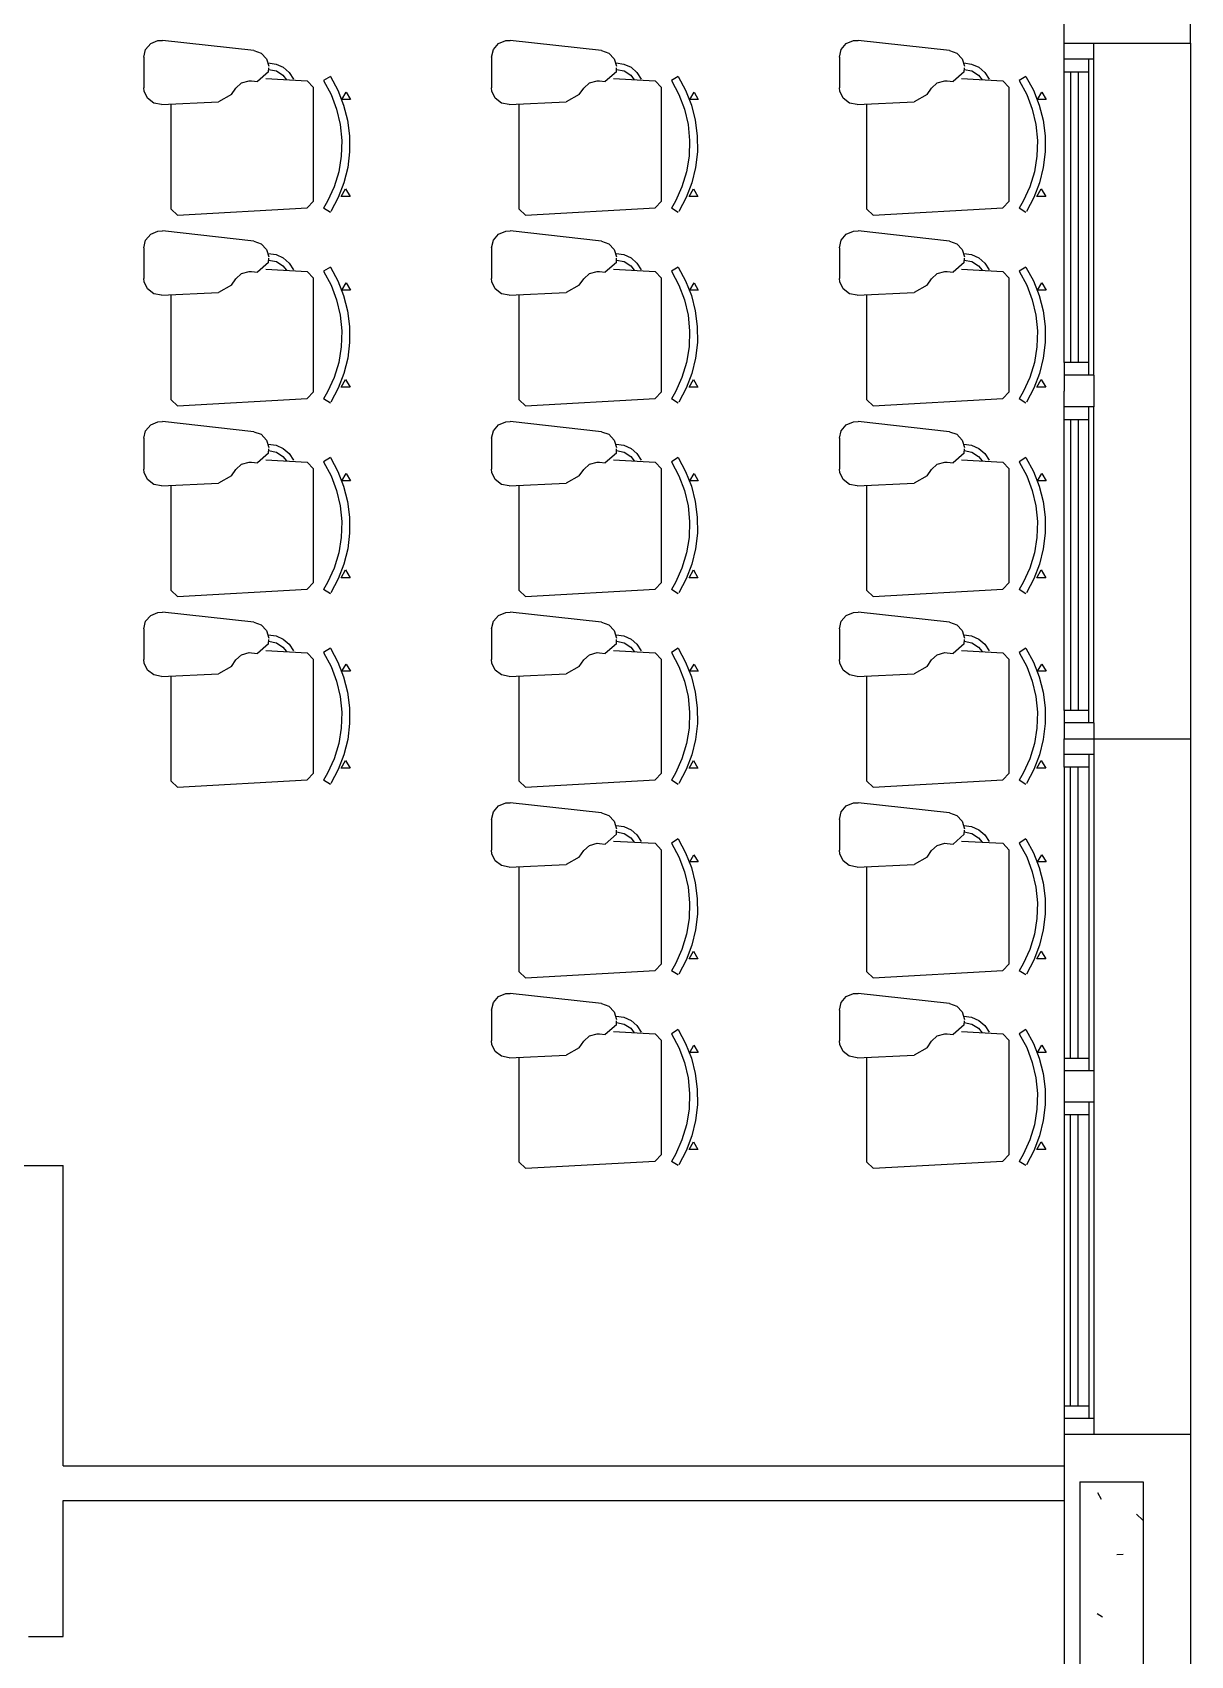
# Model space of a CAD drawing. Extents: x 7 to 80.8, y 22 to 73.9.
# Drawn here: x 67.42 to 71.08, y 45.13 to 50.27 of the extents above; entities that cross this region are included whole.
import ezdxf

# ---------------------------------------------------------------- set-up
doc = ezdxf.new("R2010")
doc.units = 0
doc.header["$MEASUREMENT"] = 0
for name, color, linetype in [('Doors', 7, 'CONTINUOUS'), ('Furniture', 7, 'CONTINUOUS'), ('Walls', 7, 'CONTINUOUS')]:
    doc.layers.add(name, color=color, linetype=linetype)

msp = doc.modelspace()

# ---------------------------------------------------------------- linework, layer by layer
at = {"layer": 'Doors', "color": 2}
for p, q in [((67.5144, 45.1919), (67.5144, 45.6219)), ((67.4044, 45.1919), (67.5144, 45.1919))]:
    msp.add_line(p, q, dxfattribs=at)
at = {"layer": 'Furniture', "color": 4}
for p, q in [((68.1168, 50.2095), (67.828, 50.2413)), ((69.2168, 50.2095), (68.928, 50.2413)), ((70.3168, 50.2095), (70.028, 50.2413)), ((67.769, 50.1884), (67.769, 50.0912)), ((68.869, 50.1884), (68.869, 50.0912)), ((69.969, 50.1884), (69.969, 50.0912)), ((68.11, 50.1131), (68.1283, 50.1111)), ((68.1637, 50.1417), (68.1283, 50.1111)), ((68.1547, 50.1206), (68.286, 50.1133)), ((68.1637, 50.1417), (68.1641, 50.1549)), ((68.286, 50.1133), (68.306, 50.0921)), ((68.359, 50.1273), (68.3378, 50.1142)), ((69.21, 50.1131), (69.2283, 50.1111)), ((69.2637, 50.1417), (69.2283, 50.1111)), ((69.2547, 50.1206), (69.386, 50.1133)), ((69.2637, 50.1417), (69.2641, 50.1549)), ((69.386, 50.1133), (69.406, 50.0921)), ((69.459, 50.1273), (69.4378, 50.1142)), ((70.31, 50.1131), (70.3283, 50.1111)), ((70.3637, 50.1417), (70.3283, 50.1111)), ((70.3547, 50.1206), (70.486, 50.1133)), ((70.3637, 50.1417), (70.3641, 50.1549)), ((70.486, 50.1133), (70.506, 50.0921)), ((70.559, 50.1273), (70.5378, 50.1142)), ((68.0463, 50.0698), (68.0049, 50.0467)), ((68.0463, 50.0698), (68.0602, 50.0902)), ((68.306, 49.7321), (68.306, 50.0921)), ((69.1463, 50.0698), (69.1049, 50.0467)), ((69.1463, 50.0698), (69.1602, 50.0902)), ((69.406, 49.7321), (69.406, 50.0921)), ((70.2463, 50.0698), (70.2049, 50.0467)), ((70.2463, 50.0698), (70.2602, 50.0902)), ((70.506, 49.7321), (70.506, 50.0921)), ((67.8247, 50.0381), (68.0049, 50.0467)), ((67.856, 49.7071), (67.856, 50.0396)), ((68.9247, 50.0381), (69.1049, 50.0467)), ((68.956, 49.7071), (68.956, 50.0396)), ((70.0247, 50.0381), (70.2049, 50.0467)), ((70.056, 49.7071), (70.056, 50.0396)), ((67.876, 49.6883), (67.856, 49.7071)), ((67.876, 49.6883), (68.286, 49.711)), ((68.306, 49.7321), (68.286, 49.711)), ((68.359, 49.6969), (68.3378, 49.71)), ((68.976, 49.6883), (68.956, 49.7071)), ((68.976, 49.6883), (69.386, 49.711)), ((69.406, 49.7321), (69.386, 49.711)), ((69.459, 49.6969), (69.4378, 49.71)), ((70.076, 49.6883), (70.056, 49.7071)), ((70.076, 49.6883), (70.486, 49.711)), ((70.506, 49.7321), (70.486, 49.711)), ((70.559, 49.6969), (70.5378, 49.71)), ((68.1168, 49.6064), (67.828, 49.6383)), ((69.2168, 49.6064), (68.928, 49.6383)), ((70.3168, 49.6064), (70.028, 49.6383)), ((67.769, 49.5854), (67.769, 49.4882)), ((68.1637, 49.5387), (68.1641, 49.5518)), ((68.869, 49.5854), (68.869, 49.4882)), ((69.2637, 49.5387), (69.2641, 49.5518)), ((69.969, 49.5854), (69.969, 49.4882)), ((70.3637, 49.5387), (70.3641, 49.5518)), ((68.11, 49.5101), (68.1283, 49.5081)), ((68.1637, 49.5387), (68.1283, 49.5081)), ((68.1547, 49.5175), (68.286, 49.5102)), ((68.286, 49.5102), (68.306, 49.4891)), ((68.359, 49.5243), (68.3378, 49.5111)), ((69.21, 49.5101), (69.2283, 49.5081)), ((69.2637, 49.5387), (69.2283, 49.5081)), ((69.2547, 49.5175), (69.386, 49.5102)), ((69.386, 49.5102), (69.406, 49.4891)), ((69.459, 49.5243), (69.4378, 49.5111)), ((70.31, 49.5101), (70.3283, 49.5081)), ((70.3637, 49.5387), (70.3283, 49.5081)), ((70.3547, 49.5175), (70.486, 49.5102)), ((70.486, 49.5102), (70.506, 49.4891)), ((70.559, 49.5243), (70.5378, 49.5111)), ((68.0463, 49.4668), (68.0049, 49.4437)), ((68.0463, 49.4668), (68.0602, 49.4872)), ((68.306, 49.1291), (68.306, 49.4891)), ((69.1463, 49.4668), (69.1049, 49.4437)), ((69.1463, 49.4668), (69.1602, 49.4872)), ((69.406, 49.1291), (69.406, 49.4891)), ((70.2463, 49.4668), (70.2049, 49.4437)), ((70.2463, 49.4668), (70.2602, 49.4872)), ((70.506, 49.1291), (70.506, 49.4891)), ((67.8247, 49.4351), (68.0049, 49.4437)), ((67.856, 49.1041), (67.856, 49.4366)), ((68.9247, 49.4351), (69.1049, 49.4437)), ((68.956, 49.1041), (68.956, 49.4366)), ((70.0247, 49.4351), (70.2049, 49.4437)), ((70.056, 49.1041), (70.056, 49.4366)), ((67.876, 49.0852), (67.856, 49.1041)), ((67.876, 49.0852), (68.286, 49.108)), ((68.306, 49.1291), (68.286, 49.108)), ((68.359, 49.0939), (68.3378, 49.107)), ((68.976, 49.0852), (68.956, 49.1041)), ((68.976, 49.0852), (69.386, 49.108)), ((69.406, 49.1291), (69.386, 49.108)), ((69.459, 49.0939), (69.4378, 49.107)), ((70.076, 49.0852), (70.056, 49.1041)), ((70.076, 49.0852), (70.486, 49.108)), ((70.506, 49.1291), (70.486, 49.108)), ((70.559, 49.0939), (70.5378, 49.107)), ((68.1168, 49.0034), (67.828, 49.0352)), ((69.2168, 49.0034), (68.928, 49.0352)), ((70.3168, 49.0034), (70.028, 49.0352)), ((67.769, 48.9824), (67.769, 48.8852)), ((68.869, 48.9824), (68.869, 48.8852)), ((69.969, 48.9824), (69.969, 48.8852)), ((68.1637, 48.9357), (68.1283, 48.9051)), ((68.1637, 48.9357), (68.1641, 48.9488)), ((69.2637, 48.9357), (69.2283, 48.9051)), ((69.2637, 48.9357), (69.2641, 48.9488)), ((70.3637, 48.9357), (70.3283, 48.9051)), ((70.3637, 48.9357), (70.3641, 48.9488)), ((68.0463, 48.8638), (68.0602, 48.8842)), ((68.11, 48.9071), (68.1283, 48.9051)), ((68.1547, 48.9145), (68.286, 48.9072)), ((68.286, 48.9072), (68.306, 48.8861)), ((68.306, 48.5261), (68.306, 48.8861)), ((68.359, 48.9213), (68.3378, 48.9081)), ((69.1463, 48.8638), (69.1602, 48.8842)), ((69.21, 48.9071), (69.2283, 48.9051)), ((69.2547, 48.9145), (69.386, 48.9072)), ((69.386, 48.9072), (69.406, 48.8861)), ((69.406, 48.5261), (69.406, 48.8861)), ((69.459, 48.9213), (69.4378, 48.9081)), ((70.2463, 48.8638), (70.2602, 48.8842)), ((70.31, 48.9071), (70.3283, 48.9051)), ((70.3547, 48.9145), (70.486, 48.9072)), ((70.486, 48.9072), (70.506, 48.8861)), ((70.506, 48.5261), (70.506, 48.8861)), ((70.559, 48.9213), (70.5378, 48.9081)), ((67.8247, 48.8321), (68.0049, 48.8407)), ((67.856, 48.5011), (67.856, 48.8336)), ((68.0463, 48.8638), (68.0049, 48.8407)), ((68.9247, 48.8321), (69.1049, 48.8407)), ((68.956, 48.5011), (68.956, 48.8336)), ((69.1463, 48.8638), (69.1049, 48.8407)), ((70.0247, 48.8321), (70.2049, 48.8407)), ((70.056, 48.5011), (70.056, 48.8336)), ((70.2463, 48.8638), (70.2049, 48.8407)), ((68.306, 48.5261), (68.286, 48.505)), ((69.406, 48.5261), (69.386, 48.505)), ((70.506, 48.5261), (70.486, 48.505)), ((67.876, 48.4822), (67.856, 48.5011)), ((67.876, 48.4822), (68.286, 48.505)), ((68.359, 48.4908), (68.3378, 48.504)), ((68.976, 48.4822), (68.956, 48.5011)), ((68.976, 48.4822), (69.386, 48.505)), ((69.459, 48.4908), (69.4378, 48.504)), ((70.076, 48.4822), (70.056, 48.5011)), ((70.076, 48.4822), (70.486, 48.505)), ((70.559, 48.4908), (70.5378, 48.504)), ((68.1168, 48.4004), (67.828, 48.4322)), ((69.2168, 48.4004), (68.928, 48.4322)), ((70.3168, 48.4004), (70.028, 48.4322)), ((70.3168, 48.4004), (70.028, 48.4322)), ((67.769, 48.3794), (67.769, 48.2822)), ((68.869, 48.3794), (68.869, 48.2822)), ((69.969, 48.3794), (69.969, 48.2822)), ((69.969, 48.3794), (69.969, 48.2822)), ((68.1637, 48.3327), (68.1283, 48.302)), ((68.1637, 48.3327), (68.1641, 48.3458)), ((68.359, 48.3183), (68.3378, 48.3051)), ((69.2637, 48.3327), (69.2283, 48.302)), ((69.2637, 48.3327), (69.2641, 48.3458)), ((69.459, 48.3183), (69.4378, 48.3051)), ((70.3637, 48.3327), (70.3283, 48.302)), ((70.3637, 48.3327), (70.3283, 48.302)), ((70.3637, 48.3327), (70.3641, 48.3458)), ((70.3637, 48.3327), (70.3641, 48.3458)), ((70.559, 48.3183), (70.5378, 48.3051)), ((70.559, 48.3183), (70.5378, 48.3051)), ((68.0463, 48.2608), (68.0602, 48.2812)), ((68.11, 48.3041), (68.1283, 48.302)), ((68.1547, 48.3115), (68.286, 48.3042)), ((68.286, 48.3042), (68.306, 48.2831)), ((68.306, 47.9231), (68.306, 48.2831)), ((69.1463, 48.2608), (69.1602, 48.2812)), ((69.21, 48.3041), (69.2283, 48.302)), ((69.2547, 48.3115), (69.386, 48.3042)), ((69.386, 48.3042), (69.406, 48.2831)), ((69.406, 47.9231), (69.406, 48.2831)), ((70.2463, 48.2608), (70.2602, 48.2812)), ((70.2463, 48.2608), (70.2602, 48.2812)), ((70.31, 48.3041), (70.3283, 48.302)), ((70.31, 48.3041), (70.3283, 48.302)), ((70.3547, 48.3115), (70.486, 48.3042)), ((70.3547, 48.3115), (70.486, 48.3042)), ((70.486, 48.3042), (70.506, 48.2831)), ((70.486, 48.3042), (70.506, 48.2831)), ((70.506, 47.9231), (70.506, 48.2831)), ((70.506, 47.9231), (70.506, 48.2831)), ((67.8247, 48.2291), (68.0049, 48.2377)), ((67.856, 47.8981), (67.856, 48.2306)), ((68.0463, 48.2608), (68.0049, 48.2377)), ((68.9247, 48.2291), (69.1049, 48.2377)), ((68.956, 47.8981), (68.956, 48.2306)), ((69.1463, 48.2608), (69.1049, 48.2377)), ((70.0247, 48.2291), (70.2049, 48.2377)), ((70.0247, 48.2291), (70.2049, 48.2377)), ((70.056, 47.8981), (70.056, 48.2306)), ((70.056, 47.8981), (70.056, 48.2306)), ((70.2463, 48.2608), (70.2049, 48.2377)), ((70.2463, 48.2608), (70.2049, 48.2377)), ((68.306, 47.9231), (68.286, 47.902)), ((69.406, 47.9231), (69.386, 47.902)), ((70.506, 47.9231), (70.486, 47.902)), ((70.506, 47.9231), (70.486, 47.902)), ((67.876, 47.8792), (67.856, 47.8981)), ((67.876, 47.8792), (68.286, 47.902)), ((68.359, 47.8878), (68.3378, 47.901)), ((68.976, 47.8792), (68.956, 47.8981)), ((68.976, 47.8792), (69.386, 47.902)), ((69.459, 47.8878), (69.4378, 47.901)), ((70.076, 47.8792), (70.056, 47.8981)), ((70.076, 47.8792), (70.056, 47.8981)), ((70.076, 47.8792), (70.486, 47.902)), ((70.076, 47.8792), (70.486, 47.902)), ((70.559, 47.8878), (70.5378, 47.901)), ((70.559, 47.8878), (70.5378, 47.901)), ((69.2168, 47.7974), (68.928, 47.8292)), ((70.3168, 47.7974), (70.028, 47.8292)), ((68.869, 47.7764), (68.869, 47.6792)), ((69.969, 47.7764), (69.969, 47.6792)), ((69.21, 47.7011), (69.2283, 47.699)), ((69.2637, 47.7297), (69.2283, 47.699)), ((69.2547, 47.7085), (69.386, 47.7012)), ((69.2637, 47.7297), (69.2641, 47.7428)), ((69.386, 47.7012), (69.406, 47.6801)), ((69.459, 47.7153), (69.4378, 47.7021)), ((70.31, 47.7011), (70.3283, 47.699)), ((70.3637, 47.7297), (70.3283, 47.699)), ((70.3547, 47.7085), (70.486, 47.7012)), ((70.3637, 47.7297), (70.3641, 47.7428)), ((70.486, 47.7012), (70.506, 47.6801)), ((70.559, 47.7153), (70.5378, 47.7021)), ((69.1463, 47.6578), (69.1049, 47.6346)), ((69.1463, 47.6578), (69.1602, 47.6782)), ((69.406, 47.3201), (69.406, 47.6801)), ((70.2463, 47.6578), (70.2049, 47.6346)), ((70.2463, 47.6578), (70.2602, 47.6782)), ((70.506, 47.3201), (70.506, 47.6801)), ((68.9247, 47.6261), (69.1049, 47.6346)), ((68.956, 47.2951), (68.956, 47.6276)), ((70.0247, 47.6261), (70.2049, 47.6346)), ((70.056, 47.2951), (70.056, 47.6276)), ((68.976, 47.2762), (68.956, 47.2951)), ((68.976, 47.2762), (69.386, 47.299)), ((69.406, 47.3201), (69.386, 47.299)), ((69.459, 47.2848), (69.4378, 47.298)), ((70.076, 47.2762), (70.056, 47.2951)), ((70.076, 47.2762), (70.486, 47.299)), ((70.506, 47.3201), (70.486, 47.299)), ((70.559, 47.2848), (70.5378, 47.298)), ((69.2168, 47.1944), (68.928, 47.2262)), ((70.3168, 47.1944), (70.028, 47.2262)), ((68.869, 47.1733), (68.869, 47.0762)), ((69.2637, 47.1266), (69.2641, 47.1398)), ((69.969, 47.1733), (69.969, 47.0762)), ((70.3637, 47.1266), (70.3641, 47.1398)), ((69.21, 47.0981), (69.2283, 47.096)), ((69.2637, 47.1266), (69.2283, 47.096)), ((69.2547, 47.1055), (69.386, 47.0982)), ((69.386, 47.0982), (69.406, 47.0771)), ((69.459, 47.1123), (69.4378, 47.0991)), ((70.31, 47.0981), (70.3283, 47.096)), ((70.3637, 47.1266), (70.3283, 47.096)), ((70.3547, 47.1055), (70.486, 47.0982)), ((70.486, 47.0982), (70.506, 47.0771)), ((70.559, 47.1123), (70.5378, 47.0991)), ((68.9247, 47.0231), (69.1049, 47.0316)), ((69.1463, 47.0548), (69.1049, 47.0316)), ((69.1463, 47.0548), (69.1602, 47.0752)), ((69.406, 46.7171), (69.406, 47.0771)), ((70.0247, 47.0231), (70.2049, 47.0316)), ((70.2463, 47.0548), (70.2049, 47.0316)), ((70.2463, 47.0548), (70.2602, 47.0752)), ((70.506, 46.7171), (70.506, 47.0771)), ((68.956, 46.6921), (68.956, 47.0246)), ((70.056, 46.6921), (70.056, 47.0246)), ((68.976, 46.6732), (68.956, 46.6921)), ((68.976, 46.6732), (69.386, 46.696)), ((69.406, 46.7171), (69.386, 46.696)), ((69.459, 46.6818), (69.4378, 46.695)), ((70.076, 46.6732), (70.056, 46.6921)), ((70.076, 46.6732), (70.486, 46.696)), ((70.506, 46.7171), (70.486, 46.696)), ((70.559, 46.6818), (70.5378, 46.695))]:
    msp.add_line(p, q, dxfattribs=at)
for points in [[(67.769, 50.1884), (67.7747, 50.2125), (67.7908, 50.2314), (67.8136, 50.2409), (67.828, 50.2413)], [(68.869, 50.1884), (68.8747, 50.2125), (68.8908, 50.2314), (68.9136, 50.2409), (68.928, 50.2413)], [(69.969, 50.1884), (69.9747, 50.2125), (69.9908, 50.2314), (70.0136, 50.2409), (70.028, 50.2413)], [(68.1168, 50.2095), (68.1401, 50.2011), (68.1571, 50.1831), (68.1641, 50.1593)], [(68.1625, 50.1697), (68.1872, 50.1664), (68.2099, 50.1562), (68.2287, 50.1399), (68.2421, 50.1189)], [(69.2168, 50.2095), (69.2401, 50.2011), (69.2571, 50.1831), (69.2641, 50.1593)], [(69.2625, 50.1697), (69.2872, 50.1664), (69.3099, 50.1562), (69.3287, 50.1399), (69.3421, 50.1189)], [(70.3168, 50.2095), (70.3401, 50.2011), (70.3571, 50.1831), (70.3641, 50.1593)], [(70.3625, 50.1697), (70.3872, 50.1664), (70.4099, 50.1562), (70.4287, 50.1399), (70.4421, 50.1189)], [(68.0602, 50.0902), (68.0785, 50.1069), (68.1024, 50.1134), (68.11, 50.1131)], [(68.1639, 50.1494), (68.1883, 50.1446), (68.2091, 50.1311), (68.2203, 50.1169)], [(68.3378, 50.1142), (68.3613, 50.0701), (68.3788, 50.0233), (68.3902, 49.9746), (68.3951, 49.9249), (68.3935, 49.875), (68.3855, 49.8257), (68.371, 49.7778), (68.3505, 49.7323), (68.3378, 49.71)], [(68.359, 50.1273), (68.3827, 50.0833), (68.4008, 50.0368), (68.4131, 49.9883), (68.4194, 49.9388), (68.4197, 49.8888), (68.4138, 49.8392), (68.4018, 49.7907), (68.3841, 49.7439), (68.3608, 49.6998)], [(69.1602, 50.0902), (69.1785, 50.1069), (69.2024, 50.1134), (69.21, 50.1131)], [(69.2639, 50.1494), (69.2883, 50.1446), (69.3092, 50.1311), (69.3203, 50.1169)], [(69.4378, 50.1142), (69.4613, 50.0701), (69.4788, 50.0233), (69.4902, 49.9746), (69.4951, 49.9249), (69.4935, 49.875), (69.4855, 49.8257), (69.471, 49.7778), (69.4505, 49.7323), (69.4378, 49.71)], [(69.459, 50.1273), (69.4827, 50.0833), (69.5008, 50.0368), (69.5131, 49.9883), (69.5194, 49.9388), (69.5197, 49.8888), (69.5138, 49.8392), (69.5018, 49.7907), (69.4841, 49.7439), (69.4608, 49.6998)], [(70.2602, 50.0902), (70.2785, 50.1069), (70.3024, 50.1134), (70.31, 50.1131)], [(70.3639, 50.1494), (70.3883, 50.1446), (70.4092, 50.1311), (70.4203, 50.1169)], [(70.5378, 50.1142), (70.5613, 50.0701), (70.5788, 50.0233), (70.5902, 49.9746), (70.5951, 49.9249), (70.5935, 49.875), (70.5855, 49.8257), (70.571, 49.7778), (70.5505, 49.7323), (70.5378, 49.71)], [(70.559, 50.1273), (70.5827, 50.0833), (70.6008, 50.0368), (70.6131, 49.9883), (70.6194, 49.9388), (70.6196, 49.8888), (70.6138, 49.8392), (70.6018, 49.7907), (70.5841, 49.7439), (70.5608, 49.6998)], [(67.8247, 50.0381), (67.8004, 50.0427), (67.7807, 50.0579), (67.7701, 50.0802), (67.769, 50.0913)], [(68.9247, 50.0381), (68.9004, 50.0427), (68.8807, 50.0579), (68.8701, 50.0802), (68.869, 50.0913)], [(70.0247, 50.0381), (70.0004, 50.0427), (69.9807, 50.0579), (69.9701, 50.0802), (69.969, 50.0913)], [(67.769, 49.5854), (67.7747, 49.6095), (67.7908, 49.6283), (67.8136, 49.6379), (67.828, 49.6383)], [(68.1168, 49.6065), (68.1401, 49.5981), (68.1571, 49.5801), (68.1641, 49.5563)], [(68.869, 49.5854), (68.8747, 49.6095), (68.8908, 49.6283), (68.9136, 49.6379), (68.928, 49.6383)], [(69.2168, 49.6065), (69.2401, 49.5981), (69.2571, 49.5801), (69.2641, 49.5563)], [(69.969, 49.5854), (69.9747, 49.6095), (69.9908, 49.6283), (70.0136, 49.6379), (70.028, 49.6383)], [(70.3168, 49.6065), (70.3401, 49.5981), (70.3571, 49.5801), (70.3641, 49.5563)], [(68.1625, 49.5667), (68.1872, 49.5634), (68.2099, 49.5532), (68.2287, 49.5369), (68.2421, 49.5159)], [(69.2625, 49.5667), (69.2872, 49.5634), (69.3099, 49.5532), (69.3287, 49.5369), (69.3421, 49.5159)], [(70.3625, 49.5667), (70.3872, 49.5634), (70.4099, 49.5532), (70.4287, 49.5369), (70.4421, 49.5159)], [(68.0602, 49.4872), (68.0785, 49.5039), (68.1024, 49.5104), (68.11, 49.5101)], [(68.1639, 49.5464), (68.1883, 49.5416), (68.2091, 49.5281), (68.2203, 49.5139)], [(68.3378, 49.5111), (68.3613, 49.4671), (68.3788, 49.4203), (68.3902, 49.3716), (68.3951, 49.3219), (68.3935, 49.272), (68.3855, 49.2227), (68.371, 49.1748), (68.3505, 49.1293), (68.3378, 49.107)], [(68.359, 49.5243), (68.3827, 49.4803), (68.4008, 49.4338), (68.4131, 49.3853), (68.4194, 49.3358), (68.4197, 49.2858), (68.4138, 49.2362), (68.4018, 49.1876), (68.3841, 49.1409), (68.3608, 49.0967)], [(69.1602, 49.4872), (69.1785, 49.5039), (69.2024, 49.5104), (69.21, 49.5101)], [(69.2639, 49.5464), (69.2883, 49.5416), (69.3091, 49.5281), (69.3203, 49.5139)], [(69.4378, 49.5111), (69.4613, 49.4671), (69.4788, 49.4203), (69.4902, 49.3716), (69.4951, 49.3219), (69.4935, 49.272), (69.4855, 49.2227), (69.471, 49.1748), (69.4505, 49.1293), (69.4378, 49.107)], [(69.459, 49.5243), (69.4827, 49.4803), (69.5008, 49.4338), (69.5131, 49.3853), (69.5194, 49.3358), (69.5197, 49.2858), (69.5138, 49.2362), (69.5018, 49.1876), (69.4841, 49.1409), (69.4608, 49.0967)], [(70.2602, 49.4872), (70.2785, 49.5039), (70.3024, 49.5104), (70.31, 49.5101)], [(70.3639, 49.5464), (70.3883, 49.5416), (70.4092, 49.5281), (70.4203, 49.5139)], [(70.5378, 49.5111), (70.5613, 49.4671), (70.5788, 49.4203), (70.5902, 49.3716), (70.5951, 49.3219), (70.5935, 49.272), (70.5855, 49.2227), (70.571, 49.1748), (70.5505, 49.1293), (70.5378, 49.107)], [(70.559, 49.5243), (70.5827, 49.4803), (70.6008, 49.4338), (70.6131, 49.3853), (70.6194, 49.3358), (70.6196, 49.2858), (70.6138, 49.2362), (70.6018, 49.1876), (70.5841, 49.1409), (70.5608, 49.0967)], [(67.8247, 49.4351), (67.8004, 49.4397), (67.7807, 49.4549), (67.7701, 49.4772), (67.769, 49.4882)], [(68.9247, 49.4351), (68.9003, 49.4397), (68.8807, 49.4549), (68.8701, 49.4772), (68.869, 49.4882)], [(70.0247, 49.4351), (70.0004, 49.4397), (69.9807, 49.4549), (69.9701, 49.4772), (69.969, 49.4882)], [(67.769, 48.9824), (67.7747, 49.0065), (67.7908, 49.0253), (67.8136, 49.0349), (67.828, 49.0352)], [(68.869, 48.9824), (68.8747, 49.0065), (68.8908, 49.0253), (68.9136, 49.0349), (68.928, 49.0352)], [(69.969, 48.9824), (69.9747, 49.0065), (69.9908, 49.0253), (70.0136, 49.0349), (70.028, 49.0352)], [(68.1168, 49.0034), (68.1401, 48.9951), (68.1571, 48.977), (68.1641, 48.9533)], [(69.2168, 49.0034), (69.2401, 48.9951), (69.2571, 48.977), (69.2641, 48.9533)], [(70.3168, 49.0034), (70.3401, 48.9951), (70.3571, 48.977), (70.3641, 48.9533)], [(68.1625, 48.9637), (68.1872, 48.9604), (68.2099, 48.9502), (68.2287, 48.9339), (68.2421, 48.9129)], [(68.1639, 48.9434), (68.1883, 48.9386), (68.2091, 48.925), (68.2203, 48.9109)], [(69.2625, 48.9637), (69.2872, 48.9604), (69.3099, 48.9502), (69.3287, 48.9339), (69.3421, 48.9129)], [(69.2639, 48.9434), (69.2883, 48.9386), (69.3091, 48.925), (69.3203, 48.9109)], [(70.3625, 48.9637), (70.3872, 48.9604), (70.4099, 48.9502), (70.4287, 48.9339), (70.4421, 48.9129)], [(70.3639, 48.9434), (70.3883, 48.9386), (70.4092, 48.925), (70.4203, 48.9109)], [(67.8247, 48.8321), (67.8004, 48.8367), (67.7807, 48.8518), (67.7701, 48.8742), (67.769, 48.8852)], [(68.0602, 48.8842), (68.0785, 48.9008), (68.1024, 48.9074), (68.11, 48.9071)], [(68.3378, 48.9081), (68.3613, 48.8641), (68.3788, 48.8173), (68.3902, 48.7686), (68.3951, 48.7189), (68.3935, 48.669), (68.3855, 48.6197), (68.371, 48.5718), (68.3505, 48.5263), (68.3378, 48.504)], [(68.359, 48.9213), (68.3827, 48.8773), (68.4008, 48.8307), (68.4131, 48.7823), (68.4194, 48.7327), (68.4197, 48.6828), (68.4138, 48.6332), (68.4018, 48.5846), (68.3841, 48.5379), (68.3608, 48.4937)], [(68.9247, 48.8321), (68.9003, 48.8367), (68.8807, 48.8518), (68.8701, 48.8742), (68.869, 48.8852)], [(69.1602, 48.8842), (69.1785, 48.9008), (69.2024, 48.9074), (69.21, 48.9071)], [(69.4378, 48.9081), (69.4613, 48.8641), (69.4788, 48.8173), (69.4902, 48.7686), (69.4951, 48.7189), (69.4935, 48.669), (69.4855, 48.6197), (69.471, 48.5718), (69.4505, 48.5263), (69.4378, 48.504)], [(69.459, 48.9213), (69.4827, 48.8773), (69.5008, 48.8307), (69.5131, 48.7823), (69.5194, 48.7327), (69.5197, 48.6828), (69.5138, 48.6332), (69.5018, 48.5846), (69.4841, 48.5379), (69.4608, 48.4937)], [(70.0247, 48.8321), (70.0004, 48.8367), (69.9807, 48.8518), (69.9701, 48.8742), (69.969, 48.8852)], [(70.2602, 48.8842), (70.2785, 48.9008), (70.3024, 48.9074), (70.31, 48.9071)], [(70.5378, 48.9081), (70.5613, 48.8641), (70.5788, 48.8173), (70.5902, 48.7686), (70.5951, 48.7189), (70.5935, 48.669), (70.5855, 48.6197), (70.571, 48.5718), (70.5505, 48.5263), (70.5378, 48.504)], [(70.559, 48.9213), (70.5827, 48.8773), (70.6008, 48.8307), (70.6131, 48.7823), (70.6194, 48.7327), (70.6196, 48.6828), (70.6138, 48.6332), (70.6018, 48.5846), (70.5841, 48.5379), (70.5608, 48.4937)], [(67.769, 48.3794), (67.7747, 48.4035), (67.7908, 48.4223), (67.8136, 48.4319), (67.828, 48.4322)], [(68.869, 48.3794), (68.8747, 48.4035), (68.8908, 48.4223), (68.9136, 48.4319), (68.928, 48.4322)], [(69.969, 48.3794), (69.9747, 48.4035), (69.9908, 48.4223), (70.0136, 48.4319), (70.028, 48.4322)], [(69.969, 48.3794), (69.9747, 48.4035), (69.9908, 48.4223), (70.0136, 48.4319), (70.028, 48.4322)], [(68.1168, 48.4004), (68.1401, 48.3921), (68.1571, 48.374), (68.1641, 48.3503)], [(69.2168, 48.4004), (69.2401, 48.3921), (69.2571, 48.374), (69.2641, 48.3503)], [(70.3168, 48.4004), (70.3401, 48.3921), (70.3571, 48.374), (70.3641, 48.3503)], [(70.3168, 48.4004), (70.3401, 48.3921), (70.3571, 48.374), (70.3641, 48.3503)], [(68.1625, 48.3607), (68.1872, 48.3574), (68.2099, 48.3472), (68.2287, 48.3309), (68.2421, 48.3099)], [(68.1639, 48.3404), (68.1883, 48.3356), (68.2091, 48.322), (68.2203, 48.3079)], [(68.359, 48.3183), (68.3827, 48.2743), (68.4008, 48.2277), (68.4131, 48.1793), (68.4194, 48.1297), (68.4197, 48.0798), (68.4138, 48.0301), (68.4018, 47.9816), (68.3841, 47.9349), (68.3608, 47.8907)], [(69.2625, 48.3607), (69.2872, 48.3574), (69.3099, 48.3472), (69.3287, 48.3309), (69.3421, 48.3099)], [(69.2639, 48.3404), (69.2883, 48.3356), (69.3091, 48.322), (69.3203, 48.3079)], [(69.459, 48.3183), (69.4827, 48.2743), (69.5008, 48.2277), (69.5131, 48.1793), (69.5194, 48.1297), (69.5197, 48.0798), (69.5138, 48.0301), (69.5018, 47.9816), (69.4841, 47.9349), (69.4608, 47.8907)], [(70.3625, 48.3607), (70.3872, 48.3574), (70.4099, 48.3472), (70.4287, 48.3309), (70.4421, 48.3099)], [(70.3625, 48.3607), (70.3872, 48.3574), (70.4099, 48.3472), (70.4287, 48.3309), (70.4421, 48.3099)], [(70.3639, 48.3404), (70.3883, 48.3356), (70.4091, 48.322), (70.4203, 48.3079)], [(70.3639, 48.3404), (70.3883, 48.3356), (70.4091, 48.322), (70.4203, 48.3079)], [(70.559, 48.3183), (70.5827, 48.2743), (70.6008, 48.2277), (70.6131, 48.1793), (70.6194, 48.1297), (70.6196, 48.0798), (70.6138, 48.0301), (70.6018, 47.9816), (70.5841, 47.9349), (70.5608, 47.8907)], [(70.559, 48.3183), (70.5827, 48.2743), (70.6008, 48.2277), (70.6131, 48.1793), (70.6194, 48.1297), (70.6196, 48.0798), (70.6138, 48.0301), (70.6018, 47.9816), (70.5841, 47.9349), (70.5608, 47.8907)], [(67.8247, 48.2291), (67.8004, 48.2337), (67.7807, 48.2488), (67.7701, 48.2712), (67.769, 48.2822)], [(68.0602, 48.2812), (68.0785, 48.2978), (68.1024, 48.3044), (68.11, 48.3041)], [(68.3378, 48.3051), (68.3613, 48.261), (68.3788, 48.2143), (68.3902, 48.1656), (68.3951, 48.1159), (68.3935, 48.0659), (68.3855, 48.0166), (68.371, 47.9688), (68.3505, 47.9232), (68.3378, 47.901)], [(68.9247, 48.2291), (68.9003, 48.2337), (68.8807, 48.2488), (68.8701, 48.2712), (68.869, 48.2822)], [(69.1602, 48.2812), (69.1785, 48.2978), (69.2024, 48.3044), (69.21, 48.3041)], [(69.4378, 48.3051), (69.4613, 48.261), (69.4788, 48.2143), (69.4902, 48.1656), (69.4951, 48.1159), (69.4935, 48.0659), (69.4855, 48.0166), (69.471, 47.9688), (69.4505, 47.9232), (69.4378, 47.901)], [(70.0247, 48.2291), (70.0004, 48.2337), (69.9807, 48.2488), (69.9701, 48.2712), (69.969, 48.2822)], [(70.0247, 48.2291), (70.0004, 48.2337), (69.9807, 48.2488), (69.9701, 48.2712), (69.969, 48.2822)], [(70.2602, 48.2812), (70.2785, 48.2978), (70.3024, 48.3044), (70.31, 48.3041)], [(70.2602, 48.2812), (70.2785, 48.2978), (70.3024, 48.3044), (70.31, 48.3041)], [(70.5378, 48.3051), (70.5613, 48.261), (70.5788, 48.2143), (70.5902, 48.1656), (70.5951, 48.1159), (70.5935, 48.0659), (70.5855, 48.0166), (70.571, 47.9688), (70.5505, 47.9232), (70.5378, 47.901)], [(70.5378, 48.3051), (70.5613, 48.261), (70.5788, 48.2143), (70.5902, 48.1656), (70.5951, 48.1159), (70.5935, 48.0659), (70.5855, 48.0166), (70.571, 47.9688), (70.5505, 47.9232), (70.5378, 47.901)], [(68.869, 47.7764), (68.8747, 47.8004), (68.8908, 47.8193), (68.9136, 47.8289), (68.928, 47.8292)], [(69.969, 47.7764), (69.9747, 47.8004), (69.9908, 47.8193), (70.0136, 47.8289), (70.028, 47.8292)], [(69.2168, 47.7974), (69.2401, 47.789), (69.2571, 47.771), (69.2641, 47.7473)], [(69.2625, 47.7577), (69.2872, 47.7544), (69.3099, 47.7442), (69.3287, 47.7279), (69.3421, 47.7069)], [(70.3168, 47.7974), (70.3401, 47.789), (70.3571, 47.771), (70.3641, 47.7473)], [(70.3625, 47.7577), (70.3872, 47.7544), (70.4099, 47.7442), (70.4287, 47.7279), (70.4421, 47.7069)], [(69.1602, 47.6782), (69.1785, 47.6948), (69.2024, 47.7014), (69.21, 47.7011)], [(69.2639, 47.7374), (69.2883, 47.7325), (69.3091, 47.719), (69.3203, 47.7049)], [(69.4378, 47.7021), (69.4613, 47.658), (69.4788, 47.6113), (69.4902, 47.5626), (69.4951, 47.5129), (69.4935, 47.4629), (69.4855, 47.4136), (69.471, 47.3658), (69.4505, 47.3202), (69.4378, 47.298)], [(69.459, 47.7153), (69.4827, 47.6713), (69.5008, 47.6247), (69.5131, 47.5763), (69.5194, 47.5267), (69.5197, 47.4768), (69.5138, 47.4271), (69.5018, 47.3786), (69.4841, 47.3319), (69.4608, 47.2877)], [(70.2602, 47.6782), (70.2785, 47.6948), (70.3024, 47.7014), (70.31, 47.7011)], [(70.3639, 47.7374), (70.3883, 47.7325), (70.4091, 47.719), (70.4203, 47.7049)], [(70.5378, 47.7021), (70.5613, 47.658), (70.5788, 47.6113), (70.5902, 47.5626), (70.5951, 47.5129), (70.5935, 47.4629), (70.5855, 47.4136), (70.571, 47.3658), (70.5505, 47.3202), (70.5378, 47.298)], [(70.559, 47.7153), (70.5827, 47.6713), (70.6008, 47.6247), (70.6131, 47.5763), (70.6194, 47.5267), (70.6196, 47.4768), (70.6138, 47.4271), (70.6018, 47.3786), (70.5841, 47.3319), (70.5608, 47.2877)], [(68.9247, 47.6261), (68.9003, 47.6307), (68.8807, 47.6458), (68.8701, 47.6682), (68.869, 47.6792)], [(70.0247, 47.6261), (70.0003, 47.6307), (69.9807, 47.6458), (69.9701, 47.6682), (69.969, 47.6792)], [(68.869, 47.1734), (68.8747, 47.1974), (68.8908, 47.2163), (68.9136, 47.2258), (68.928, 47.2262)], [(69.2168, 47.1944), (69.2401, 47.186), (69.2571, 47.168), (69.2641, 47.1443)], [(69.969, 47.1734), (69.9747, 47.1974), (69.9908, 47.2163), (70.0136, 47.2258), (70.028, 47.2262)], [(70.3168, 47.1944), (70.3401, 47.186), (70.3571, 47.168), (70.3641, 47.1443)], [(69.2625, 47.1547), (69.2872, 47.1514), (69.3099, 47.1412), (69.3287, 47.1248), (69.3421, 47.1039)], [(69.2639, 47.1344), (69.2883, 47.1295), (69.3091, 47.116), (69.3203, 47.1019)], [(70.3625, 47.1547), (70.3872, 47.1514), (70.4099, 47.1412), (70.4287, 47.1248), (70.4421, 47.1039)], [(70.3639, 47.1344), (70.3883, 47.1295), (70.4091, 47.116), (70.4203, 47.1019)], [(69.1602, 47.0752), (69.1785, 47.0918), (69.2024, 47.0984), (69.21, 47.0981)], [(69.4378, 47.0991), (69.4613, 47.055), (69.4788, 47.0083), (69.4902, 46.9596), (69.4951, 46.9099), (69.4935, 46.8599), (69.4855, 46.8106), (69.471, 46.7628), (69.4505, 46.7172), (69.4378, 46.695)], [(69.459, 47.1123), (69.4827, 47.0683), (69.5008, 47.0217), (69.5131, 46.9733), (69.5194, 46.9237), (69.5197, 46.8737), (69.5138, 46.8241), (69.5018, 46.7756), (69.4841, 46.7289), (69.4608, 46.6847)], [(70.2602, 47.0752), (70.2785, 47.0918), (70.3024, 47.0984), (70.31, 47.0981)], [(70.5378, 47.0991), (70.5613, 47.055), (70.5788, 47.0083), (70.5902, 46.9596), (70.5951, 46.9099), (70.5935, 46.8599), (70.5855, 46.8106), (70.571, 46.7628), (70.5505, 46.7172), (70.5378, 46.695)], [(70.559, 47.1123), (70.5827, 47.0683), (70.6008, 47.0217), (70.6131, 46.9733), (70.6194, 46.9237), (70.6196, 46.8737), (70.6138, 46.8241), (70.6018, 46.7756), (70.5841, 46.7289), (70.5608, 46.6847)], [(68.9247, 47.0231), (68.9003, 47.0277), (68.8807, 47.0428), (68.8701, 47.0652), (68.869, 47.0762)], [(70.0247, 47.0231), (70.0003, 47.0277), (69.9807, 47.0428), (69.9701, 47.0652), (69.969, 47.0762)]]:
    msp.add_lwpolyline(points, dxfattribs=at)
for points in [[(68.4092, 50.0774), (68.4225, 50.0543), (68.3958, 50.0543), (68.4092, 50.0774)], [(69.5092, 50.0774), (69.5225, 50.0543), (69.4958, 50.0543), (69.5092, 50.0774)], [(70.6092, 50.0774), (70.6225, 50.0543), (70.5958, 50.0543), (70.6092, 50.0774)], [(68.4074, 49.7719), (68.4215, 49.7475), (68.3933, 49.7475), (68.4074, 49.7719)], [(69.5074, 49.7719), (69.5215, 49.7475), (69.4933, 49.7475), (69.5074, 49.7719)], [(70.6074, 49.7719), (70.6215, 49.7475), (70.5933, 49.7475), (70.6074, 49.7719)], [(68.4092, 49.4744), (68.4225, 49.4513), (68.3958, 49.4513), (68.4092, 49.4744)], [(69.5092, 49.4744), (69.5225, 49.4513), (69.4958, 49.4513), (69.5092, 49.4744)], [(70.6092, 49.4744), (70.6225, 49.4513), (70.5958, 49.4513), (70.6092, 49.4744)], [(68.4074, 49.1689), (68.4215, 49.1445), (68.3933, 49.1445), (68.4074, 49.1689)], [(69.5074, 49.1689), (69.5215, 49.1445), (69.4933, 49.1445), (69.5074, 49.1689)], [(70.6074, 49.1689), (70.6215, 49.1445), (70.5933, 49.1445), (70.6074, 49.1689)], [(68.4091, 48.8713), (68.4225, 48.8483), (68.3958, 48.8483), (68.4091, 48.8713)], [(69.5092, 48.8713), (69.5225, 48.8483), (69.4958, 48.8483), (69.5092, 48.8713)], [(70.6092, 48.8713), (70.6225, 48.8483), (70.5958, 48.8483), (70.6092, 48.8713)], [(68.4074, 48.5659), (68.4215, 48.5415), (68.3933, 48.5415), (68.4074, 48.5659)], [(69.5074, 48.5659), (69.5215, 48.5415), (69.4933, 48.5415), (69.5074, 48.5659)], [(70.6074, 48.5659), (70.6215, 48.5415), (70.5933, 48.5415), (70.6074, 48.5659)], [(68.4091, 48.2683), (68.4225, 48.2453), (68.3958, 48.2453), (68.4091, 48.2683)], [(69.5092, 48.2683), (69.5225, 48.2453), (69.4958, 48.2453), (69.5092, 48.2683)], [(70.6092, 48.2683), (70.6225, 48.2453), (70.5958, 48.2453), (70.6092, 48.2683)], [(70.6092, 48.2683), (70.6225, 48.2453), (70.5958, 48.2453), (70.6092, 48.2683)], [(68.4074, 47.9629), (68.4215, 47.9385), (68.3933, 47.9385), (68.4074, 47.9629)], [(69.5074, 47.9629), (69.5215, 47.9385), (69.4933, 47.9385), (69.5074, 47.9629)], [(70.6074, 47.9629), (70.6215, 47.9385), (70.5933, 47.9385), (70.6074, 47.9629)], [(70.6074, 47.9629), (70.6215, 47.9385), (70.5933, 47.9385), (70.6074, 47.9629)], [(69.5091, 47.6653), (69.5225, 47.6423), (69.4958, 47.6423), (69.5091, 47.6653)], [(70.6092, 47.6653), (70.6225, 47.6423), (70.5958, 47.6423), (70.6092, 47.6653)], [(69.5074, 47.3599), (69.5215, 47.3355), (69.4933, 47.3355), (69.5074, 47.3599)], [(70.6074, 47.3599), (70.6215, 47.3355), (70.5933, 47.3355), (70.6074, 47.3599)], [(69.5091, 47.0623), (69.5225, 47.0392), (69.4958, 47.0392), (69.5091, 47.0623)], [(70.6092, 47.0623), (70.6225, 47.0392), (70.5958, 47.0392), (70.6092, 47.0623)], [(69.5074, 46.7569), (69.5215, 46.7325), (69.4933, 46.7325), (69.5074, 46.7569)], [(70.6074, 46.7569), (70.6215, 46.7325), (70.5933, 46.7325), (70.6074, 46.7569)]]:
    msp.add_lwpolyline(points, close=True, dxfattribs=at)
at = {"layer": 'Walls', "color": 2}
for p, q in [((70.6794, 50.2319), (70.6794, 51.4819)), ((71.0794, 50.2319), (71.0794, 51.2319)), ((70.6794, 50.2319), (71.0794, 50.2319)), ((70.6794, 48.0319), (71.0794, 48.0319)), ((70.6794, 48.0319), (71.0794, 48.0319)), ((64.9044, 46.6819), (67.5144, 46.6819)), ((67.5144, 45.7319), (67.5144, 46.6819)), ((70.6794, 45.8319), (70.6794, 35.1319)), ((70.6794, 45.8319), (71.0794, 45.8319)), ((71.0794, 45.8319), (71.0794, 34.1319)), ((67.5144, 45.7319), (70.6794, 45.7319)), ((70.7294, 45.6819), (70.7294, 35.0819)), ((70.7294, 45.6819), (70.9294, 45.6819)), ((70.9294, 45.6819), (70.9294, 35.0819)), ((67.5144, 45.6219), (70.6794, 45.6219))]:
    msp.add_line(p, q, dxfattribs=at)
at = {"layer": 'Walls', "color": 4}
for p, q in [((70.6794, 50.1419), (70.6794, 50.2319)), ((70.7739, 50.1819), (70.7739, 50.2319)), ((70.7739, 50.1819), (70.6794, 50.1819)), ((70.7577, 50.1419), (70.7577, 50.1819)), ((70.6794, 50.1419), (70.7577, 50.1419)), ((70.7577, 49.1819), (70.7577, 49.2219)), ((70.7739, 49.1819), (70.7739, 49.0819)), ((70.6794, 49.0419), (70.6794, 49.1319)), ((70.7739, 49.0819), (70.6794, 49.0819)), ((70.6794, 49.0419), (70.7577, 49.0419)), ((70.7577, 49.0419), (70.7577, 49.0819)), ((70.7577, 48.0819), (70.7577, 48.1219)), ((70.7739, 48.0819), (70.7739, 47.9819)), ((70.7577, 47.9819), (70.7577, 47.9419)), ((70.6794, 47.0219), (70.7577, 47.0219)), ((70.6794, 47.0219), (70.6794, 46.8419)), ((70.7739, 46.9819), (70.6794, 46.9819)), ((70.7577, 47.0219), (70.7577, 46.9819)), ((70.7739, 46.9819), (70.7739, 46.8819)), ((70.7739, 46.8819), (70.6794, 46.8819)), ((70.7577, 46.8819), (70.7577, 46.8419)), ((70.7577, 46.8419), (70.6794, 46.8419)), ((70.6794, 45.9219), (70.7577, 45.9219)), ((70.6794, 45.9219), (70.6794, 45.8319)), ((70.7577, 45.9219), (70.7577, 45.8819)), ((70.7739, 45.8819), (70.6794, 45.8819)), ((70.7739, 45.8819), (70.7739, 45.8319))]:
    msp.add_line(p, q, dxfattribs=at)
at = {"layer": 'Walls', "color": 8}
for p, q in [((71.0794, 50.2319), (71.0794, 45.8319)), ((70.7739, 49.1819), (70.7739, 50.1819)), ((70.6794, 49.2219), (70.6794, 50.1419)), ((70.6994, 50.1419), (70.6994, 49.2219)), ((70.7244, 50.1419), (70.7244, 49.2219)), ((70.7577, 49.2219), (70.7577, 50.1419)), ((70.6794, 48.1219), (70.6794, 49.0419)), ((70.6994, 49.0419), (70.6994, 48.1219)), ((70.7244, 49.0419), (70.7244, 48.1219)), ((70.7577, 48.1219), (70.7577, 49.0419)), ((70.7739, 48.0819), (70.7739, 49.0819)), ((70.7739, 47.9819), (70.7739, 46.9819)), ((70.6794, 47.9419), (70.6794, 47.0219)), ((70.6994, 47.0219), (70.6994, 47.9419)), ((70.7244, 47.0219), (70.7244, 47.9419)), ((70.7577, 47.9419), (70.7577, 47.0219)), ((70.7739, 46.8819), (70.7739, 45.8819)), ((70.6794, 46.8419), (70.6794, 45.9219)), ((70.6994, 45.9219), (70.6994, 46.8419)), ((70.7244, 45.9219), (70.7244, 46.8419)), ((70.7577, 46.8419), (70.7577, 45.9219))]:
    msp.add_line(p, q, dxfattribs=at)
at = {"layer": 'Walls', "color": 1}
for p, q in [((70.7974, 45.6253), (70.7868, 45.6467)), ((70.9281, 45.56), (70.9081, 45.5787)), ((70.8668, 45.452), (70.8468, 45.4506)), ((70.7841, 45.2653), (70.8014, 45.2546))]:
    msp.add_line(p, q, dxfattribs=at)
at = {"layer": 'Walls', "color": 4}
for points in [[(70.7577, 49.2219), (70.6794, 49.2219), (70.6794, 49.1819)], [(70.7739, 49.1819), (70.6794, 49.1819), (70.6794, 49.1319)], [(70.7577, 48.1219), (70.6794, 48.1219), (70.6794, 48.0819)], [(70.7739, 48.0819), (70.6794, 48.0819), (70.6794, 48.0319)], [(70.7739, 47.9819), (70.6794, 47.9819), (70.6794, 48.0319)], [(70.7577, 47.9419), (70.6794, 47.9419), (70.6794, 47.9819)]]:
    msp.add_lwpolyline(points, dxfattribs=at)

doc.saveas('drawing.dxf')
